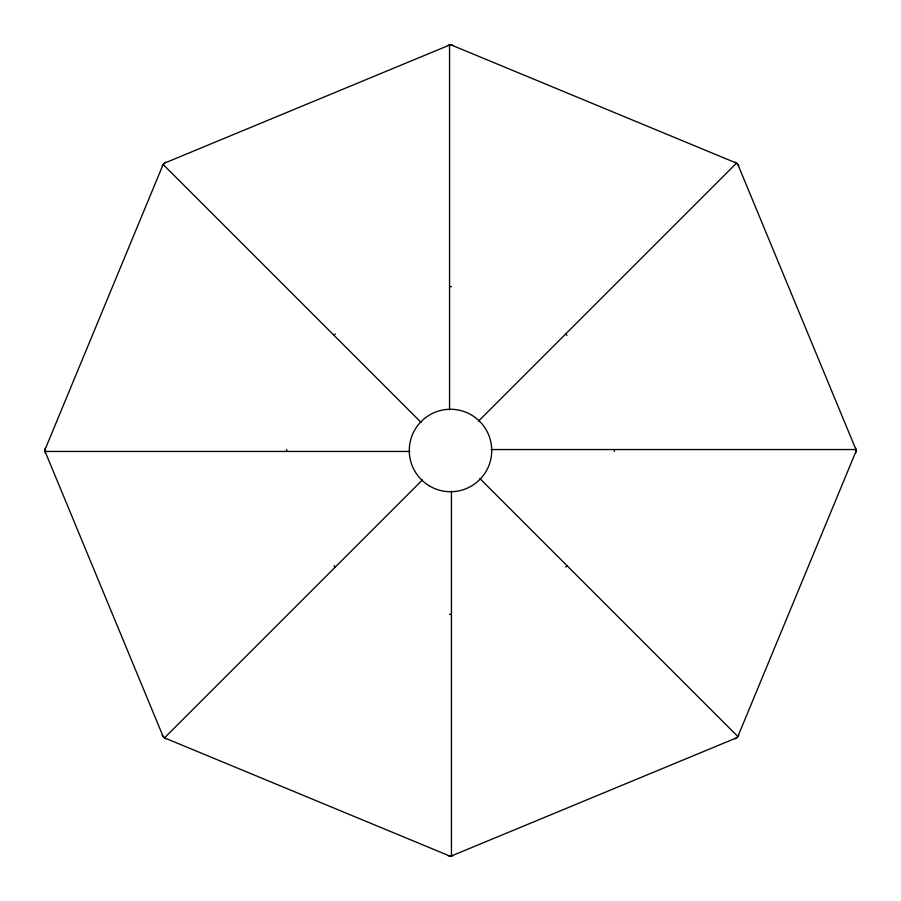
<?xml version="1.0" encoding="UTF-8"?>
<svg xmlns="http://www.w3.org/2000/svg" width="901" height="901" viewBox="0 0 901 901"><rect width="100%" height="100%" fill="white"/><g stroke="black" fill="none" stroke-linecap="round" stroke-linejoin="round"><path stroke-width="1.35" d="M163.137 164.478L45.05 449.554L45.05 451.446L163.137 736.522L164.478 737.863L449.554 855.95L451.446 855.95L736.522 737.863L737.863 736.522L855.95 451.446L855.95 449.554L737.863 164.478L736.522 163.137L451.446 45.05L449.554 45.05L164.478 163.137L163.137 164.478L421.127 422.468M333.967 335.307L335.307 333.967M478.532 421.127L736.522 163.137M164.478 737.863L422.468 479.873M565.693 567.033L567.033 565.693M449.554 286.642L451.446 286.642M491.09 449.554L855.95 449.554M45.05 451.446L409.91 451.446M449.554 614.358L451.446 614.358M565.693 333.967L567.033 335.307M479.873 478.532L737.863 736.522M333.967 565.693L335.307 567.033M614.358 449.554L614.358 451.446M451.446 491.09L451.446 855.95M449.554 45.05L449.554 409.91M286.642 449.554L286.642 451.446M738.809 735.16A3.604 1.115 -45 0 1 735.16 738.809M45.343 453.079A3.604 1.115 -90 0 1 45.343 447.921M453.079 855.657A3.604 1.115 0 0 1 447.921 855.657M165.84 738.809A3.604 1.115 45 0 1 162.191 735.16M162.191 165.84A3.604 1.115 -45 0 1 165.84 162.191M735.16 162.191A3.604 1.115 45 0 1 738.809 165.84M855.657 447.921A3.604 1.115 -90 0 1 855.657 453.079M447.921 45.343A3.604 1.115 0 0 1 453.079 45.343M428.966 485.662A41.232 41.232 0 0 0 491.721 451.57A41.232 41.232 0 0 0 430.824 414.269A41.232 41.232 0 0 0 428.966 485.662"/></g></svg>
